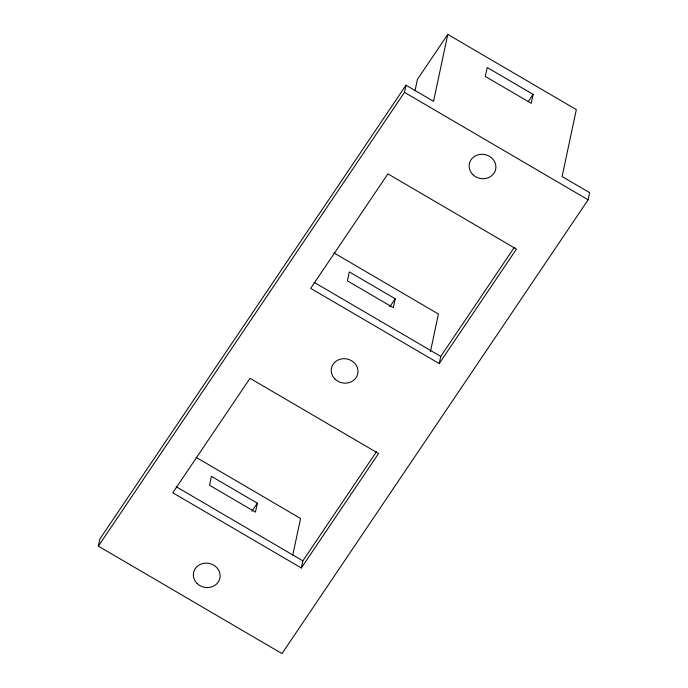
<?xml version="1.0" encoding="UTF-8"?>
<svg xmlns="http://www.w3.org/2000/svg" width="688" height="688" viewBox="0 0 688 688"><rect width="100%" height="100%" fill="white"/><g stroke="black" fill="none" stroke-linecap="round" stroke-linejoin="round"><path stroke-width="1.03" d="M98.358 546.143L99.872 539.005L406.006 85.209L433.552 101.325L447.776 34.4L576.329 109.624L562.096 176.549L589.642 192.666L588.128 199.804L281.994 653.6L98.358 546.143L404.492 92.347L406.006 85.209M257.355 503.212L255.454 512.139L209.548 485.272L211.44 476.345L257.355 503.212L251.954 511.21M292.787 555.07L300.561 518.468L196.063 457.314M301.335 567.978L378.555 453.512L250.011 378.288L172.783 492.763L301.335 567.978L302.849 560.84L376.482 451.698M414.993 90.876L417.444 79.369L447.776 34.4M395.213 298.781L393.312 307.699L347.406 280.842L349.306 271.915L395.213 298.781L389.812 306.779M430.421 351.68L438.428 314.029L333.929 252.883M439.228 363.565L516.456 249.099L387.912 173.875L310.684 288.349L439.228 363.565L440.75 356.427L514.383 247.284M533.114 94.368L531.213 103.286L485.307 76.428L487.199 67.501L533.114 94.368L528.315 101.48M404.492 92.347L588.128 199.804M314.055 282.295L440.75 356.427M176.154 486.708L302.849 560.84M472.888 174.649A13.442 12.169 12 0 0 495.386 170.357A13.442 12.169 12 0 0 479.278 154.542A13.442 12.169 12 0 0 472.888 174.649M334.987 379.062A13.442 12.169 12 0 0 357.493 374.771A13.442 12.169 12 0 0 341.377 358.955A13.442 12.169 12 0 0 334.987 379.062M197.129 583.501A13.442 12.169 12 0 0 219.627 579.21A13.442 12.169 12 0 0 203.519 563.386A13.442 12.169 12 0 0 197.129 583.501"/></g></svg>
